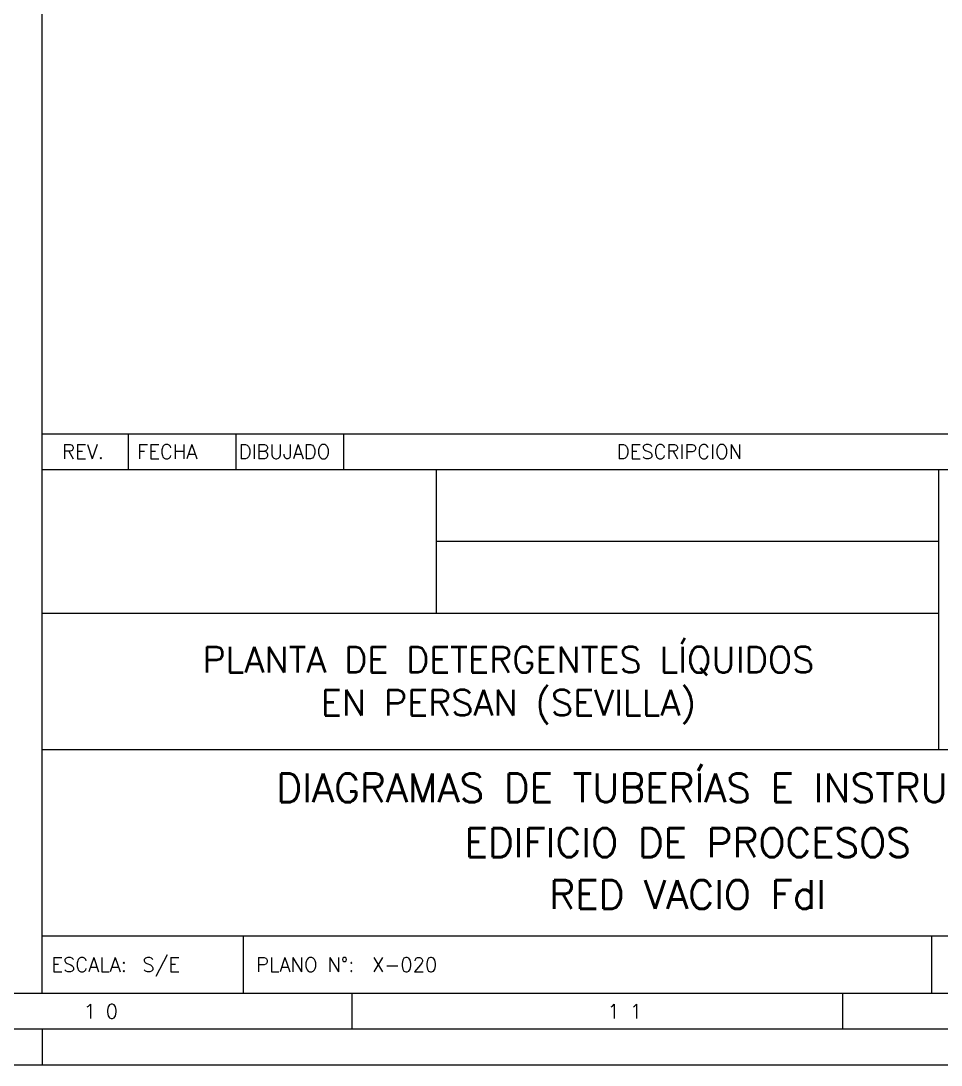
# Model space of a CAD drawing. Header units: millimetres. Extents: x -490 to -70, y 1868 to 2165.
# Drawn here: x -166.1 to -102, y 1868.3 to 1941 of the extents above; entities that cross this region are included whole.
import ezdxf

# ---------------------------------------------------------------- set-up
doc = ezdxf.new("R2010")
doc.units = ezdxf.units.MM
doc.layers.add('CAJETIN', color=1, linetype='Continuous')
doc.layers.add('FORMATO', color=7, linetype='Continuous')
doc.styles.add('PY', font='ROMANS.shx')

# ---------------------------------------------------------------- blocks, each defined once
blk = doc.blocks.new('MARCO-A1')
at = {"layer": 'FORMATO', "color": 5}
for p, q in [((694.17, 10), (694.17, 5)), ((762.58, 10), (762.58, 5))]:
    blk.add_line(p, q, dxfattribs=at)
at = {"layer": 'FORMATO', "color": 1, "linetype": 'Continuous'}
blk.add_line((651, 5), (651, 0), dxfattribs=at)
at = {"layer": 'FORMATO', "color": 1}
blk.add_lwpolyline([(0, 594), (841, 594), (841, 0), (0, 0)], close=True, dxfattribs=at)
at = {"layer": 'FORMATO', "color": 5}
blk.add_lwpolyline([(5, 589), (836, 589), (836, 5), (5, 5)], close=True, dxfattribs=at)
at = {"layer": 'FORMATO', "color": 8, "linetype": 'Continuous'}
blk.add_lwpolyline([(10, 584), (831, 584), (831, 10), (10, 10)], close=True, dxfattribs=at)
at = {"layer": 'FORMATO', "color": 1, "style": 'PY'}
for s, p in [('1 0', (656.77, 6.5)), ('1 1', (729.83, 6.5))]:
    blk.add_text(s, height=2, dxfattribs=at).set_placement(p)

msp = doc.modelspace()

# ---------------------------------------------------------------- linework, layer by layer
at = {"layer": 'CAJETIN', "color": 8, "linetype": 'Continuous'}
for p, q in [((-164.618, 1873.315), (-164.618, 2159.976)), ((-164.618, 1873.315), (-164.618, 1915.928)), ((-164.618, 1873.315), (-164.618, 1915.928)), ((-164.618, 1909.772), (-74.725, 1909.772)), ((-137.151, 1899.784), (-137.151, 1909.772)), ((-102.192, 1890.295), (-102.192, 1909.772)), ((-137.151, 1904.778), (-102.192, 1904.778)), ((-164.618, 1899.784), (-102.192, 1899.784)), ((-164.618, 1890.295), (-74.725, 1890.295)), ((-164.618, 1877.31), (-74.725, 1877.31)), ((-164.618, 1877.31), (-74.725, 1877.31)), ((-150.635, 1877.31), (-150.635, 1873.315)), ((-150.635, 1877.31), (-150.635, 1873.315))]:
    msp.add_line(p, q, dxfattribs=at)
at = {"layer": 'CAJETIN', "color": 5}
for p, q in [((-164.618, 1912.269), (-74.725, 1912.269)), ((-158.626, 1912.269), (-158.626, 1909.772)), ((-151.134, 1912.269), (-151.134, 1909.772)), ((-143.643, 1912.269), (-143.643, 1909.772))]:
    msp.add_line(p, q, dxfattribs=at)
at = {"layer": 'CAJETIN', "color": 8}
msp.add_line((-102.692, 1877.31), (-102.692, 1873.315), dxfattribs=at)
msp.add_line((-102.692, 1877.31), (-102.692, 1873.315), dxfattribs=at)

# ---------------------------------------------------------------- block references
at = {"xscale": 0.499409123998651, "yscale": 0.499409123998651, "zscale": 0.499409123998651}
msp.add_blockref('MARCO-A1', (-489.734, 1868.321), dxfattribs=at)

# ---------------------------------------------------------------- texts
at = {"layer": 'CAJETIN', "color": 1, "style": 'PY'}
for s, height, p in [('REV.', 0.9988, (-163.226, 1910.521)), ('FECHA', 0.9988, (-158.005, 1910.521)), ('DIBUJADO', 0.9988, (-150.938, 1910.521)), ('DESCRIPCION', 0.99882, (-124.616, 1910.521)), ('X-020', 0.9988, (-141.651, 1874.814))]:
    msp.add_text(s, height=height, dxfattribs=at).set_placement(p)
at = {"layer": 'CAJETIN', "color": 5, "attachment_point": 5, "style": 'PY'}
for s, insert, char_height, width in [('PLANTA DE DETERGENTES LÍQUIDOS\\PEN PERSAN (SEVILLA)', (-132.164, 1894.742), 1.79787, 79.06835), ('DIAGRAMAS DE TUBERÍAS E INSTRUMENTOS', (-119.672, 1887.614), 1.99764, 88.63238), ('EDIFICIO DE PROCESOS', (-119.672, 1883.803), 1.99764, 88.63238), ('RED VACIO Fdl', (-119.672, 1880.188), 1.99764, 88.63238)]:
    msp.add_mtext(s, dxfattribs=dict(at, insert=insert, char_height=char_height, width=width))
at = {"layer": 'FORMATO', "color": 1, "style": 'PY'}
for s, height, p in [('S/E', 0.9988, (-157.638, 1874.814)), ('ESCALA:', 0.9988, (-163.986, 1874.814)), ('PLANO N%%D:', 0.99882, (-149.727, 1874.814))]:
    msp.add_text(s, height=height, dxfattribs=at).set_placement(p)

doc.saveas('drawing.dxf')
